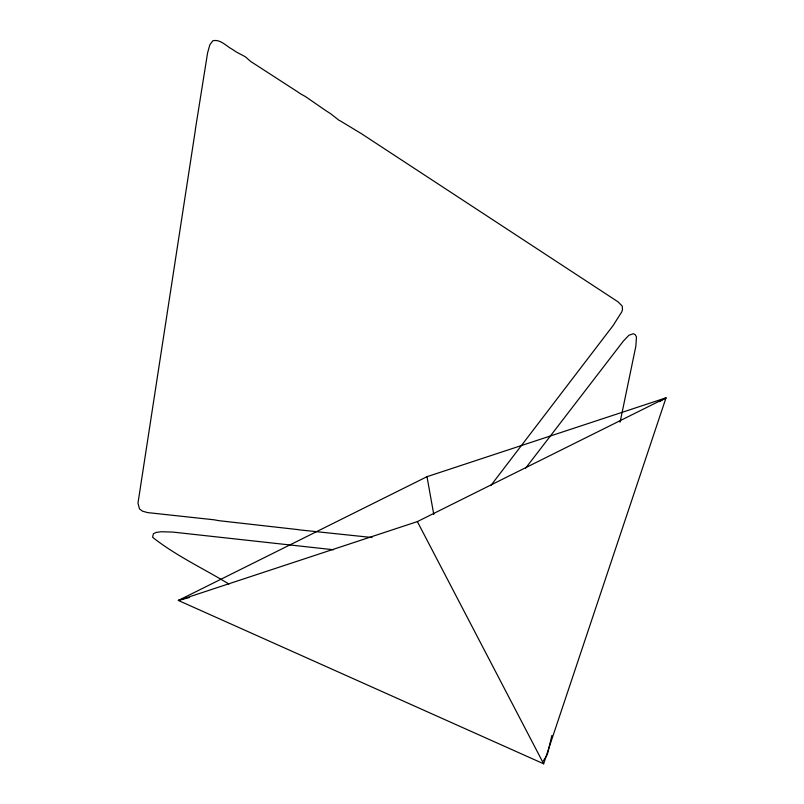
<?xml version="1.0" encoding="UTF-8"?>
<svg xmlns="http://www.w3.org/2000/svg" width="804" height="804" viewBox="0 0 804 804"><rect width="100%" height="100%" fill="white"/><g stroke="black" fill="none" stroke-linecap="round" stroke-linejoin="round"><path stroke-width="1.21" d="M620.105 422.12L635.833 346.273L636.466 336.916L635.12 334.585L633.331 333.74L628.949 335.238L623.412 341.017L525.665 468.119M551.856 735.509L547.866 752.433A36.552 35.175 12.1 0 1 546.609 755.8L543.333 760.926M543.635 763.8L666.024 397.839L426.994 476.692L178.337 600.447L543.635 763.8L417.366 521.595L178.337 600.447L189.262 597.543M490.792 485.596L613.09 325.57L621.783 311.872L622.487 309.651L622.236 306.093L617.985 301.801L361.287 133.595L339.78 120.59A2.352 2.261 12.1 0 1 339.348 120.449A2.824 2.724 12.1 0 1 338.554 119.937L330.906 113.917A230.336 221.633 12.1 0 0 325.982 110.741L306.435 97.244A24.009 23.105 12.1 0 0 304.987 96.299L301.55 94.42A57.798 55.607 12.1 0 1 299.058 92.842A53.928 51.888 12.1 0 1 297.239 91.576L250.627 61.426L245.562 56.963A2.935 2.824 12.1 0 0 244.959 56.581L236.426 52.059A176.739 170.066 12.1 0 1 232.316 49.315C226.286 46.18 220.195 38.803 212.799 40.803L209.844 44.813L207.583 52.903L195.483 128.71A89.877 86.48 12.1 0 1 195.201 131.102L137.976 503.123L139.484 508.922L142.529 511.173L147.564 512.59L213.985 519.786A20.02 19.266 12.1 0 1 215.794 520.118L218.065 520.52A86.892 83.616 12.1 0 0 219.974 520.801L297.731 529.575A27.949 26.894 12.1 0 0 298.656 529.746A37.366 35.959 12.1 0 0 300.214 529.967L372.041 537.514M659.531 401.618L666.024 397.839L417.366 521.595M333.509 549.755L172.9 532.087L161.262 531.735L156.277 532.389L153.363 533.786L152.609 537.293C175.945 555.785 203.563 568.549 228.949 584.056M426.994 476.692L433.778 514.49"/></g></svg>
